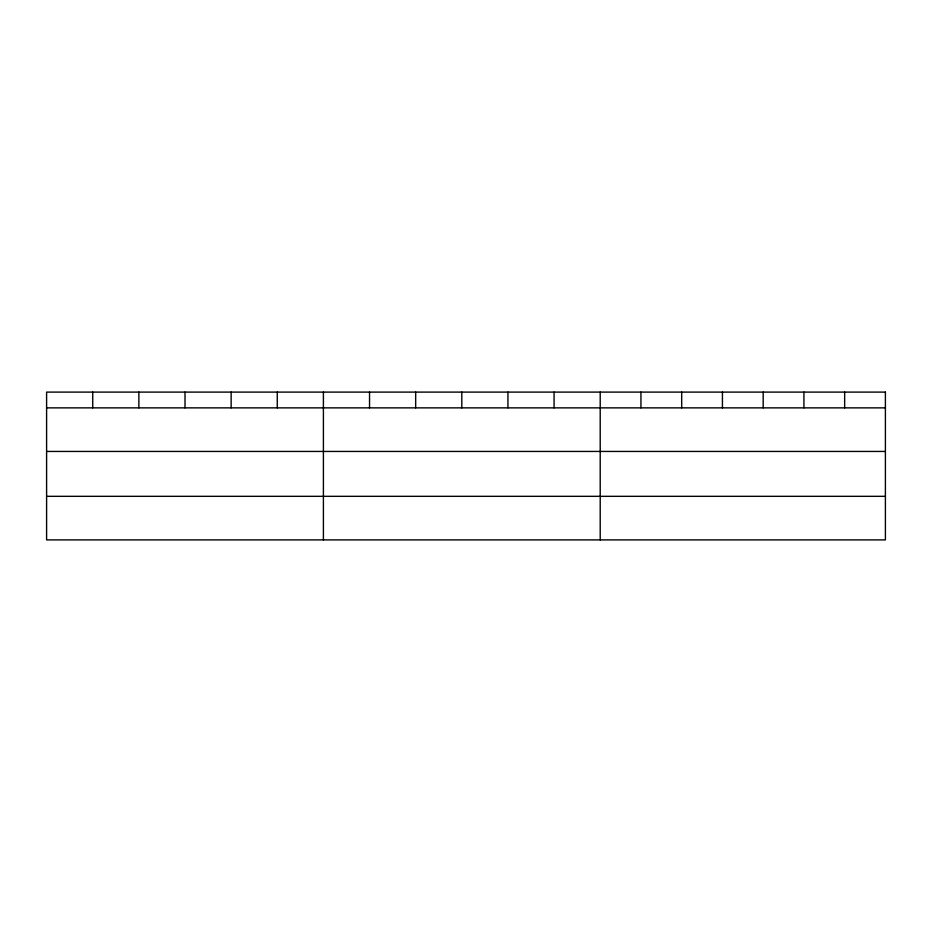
<?xml version="1.0" encoding="UTF-8"?>
<svg xmlns="http://www.w3.org/2000/svg" width="932" height="932" viewBox="0 0 932 932"><rect width="100%" height="100%" fill="white"/><g stroke="black" fill="none" stroke-linecap="round" stroke-linejoin="round"><path stroke-width="1.4" d="M46.6 407.867L885.4 407.867M46.6 451.438L885.4 451.438M46.6 496.325L885.4 496.325M844.66 392.104L844.66 407.867M803.92 392.104L803.92 407.867M763.18 392.104L763.18 407.867M722.428 392.104L722.428 407.867M681.688 392.104L681.688 407.867M640.948 392.104L640.948 407.867M600.208 392.104L600.208 539.896M554.074 392.104L554.074 407.867M507.94 392.104L507.94 407.867M461.806 392.104L461.806 407.867M415.672 392.104L415.672 407.867M369.538 392.104L369.538 407.867M323.404 392.104L323.404 539.896M277.27 392.104L277.27 407.867M231.136 392.104L231.136 407.867M185.002 392.104L185.002 407.867M138.868 392.104L138.868 407.867M92.734 392.104L92.734 407.867M885.4 392.104L46.6 392.104L46.6 539.896L885.4 539.896L885.4 392.104"/></g></svg>
